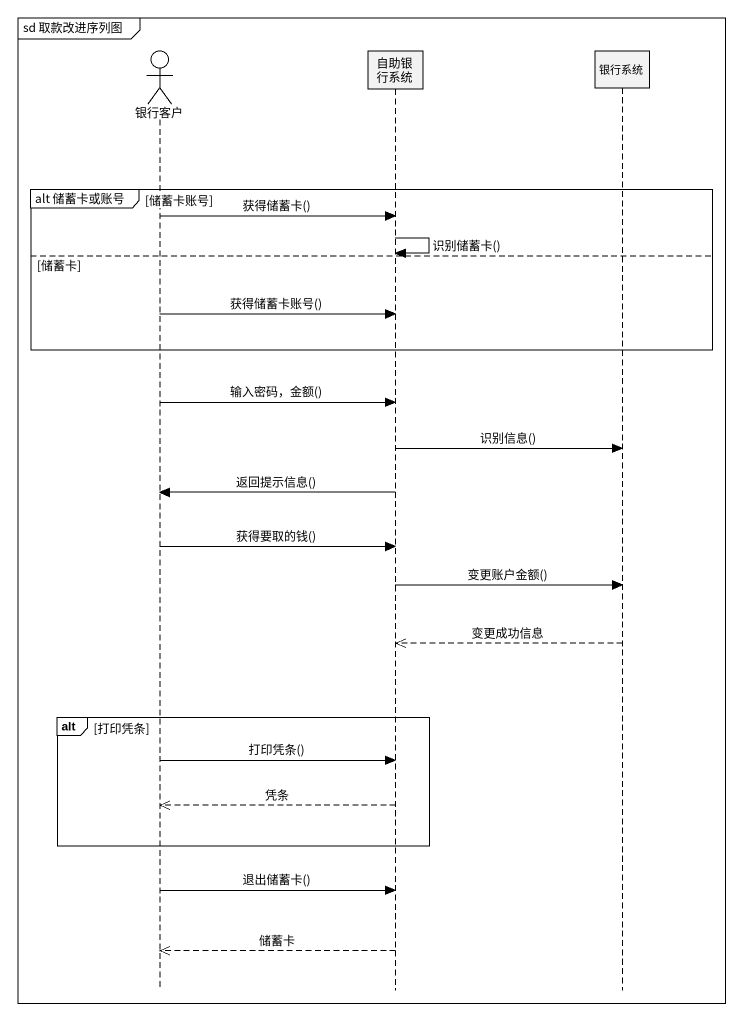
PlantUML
@startuml
mainframe sd 取款改进序列图
hide footbox
actor 银行客户
participant 自助银行系统
participant 银行系统

group alt 储蓄卡或账号 [储蓄卡账号]
  银行客户 -> 自助银行系统 : 获得储蓄卡()
  自助银行系统 -> 自助银行系统 : 识别储蓄卡()
else 储蓄卡
  银行客户 -> 自助银行系统 : 获得储蓄卡账号()
end
银行客户 -> 自助银行系统 : 输入密码，金额()
自助银行系统 -> 银行系统 : 识别信息()
自助银行系统 -> 银行客户 : 返回提示信息()
银行客户 -> 自助银行系统 : 获得要取的钱()
自助银行系统 -> 银行系统 : 变更账户金额()
银行系统 -->> 自助银行系统 : 变更成功信息
alt 打印凭条
  银行客户 -> 自助银行系统 : 打印凭条()
  自助银行系统 -->> 银行客户 : 凭条
end
银行客户 -> 自助银行系统 : 退出储蓄卡()
自助银行系统 -->> 银行客户 : 储蓄卡
@enduml
